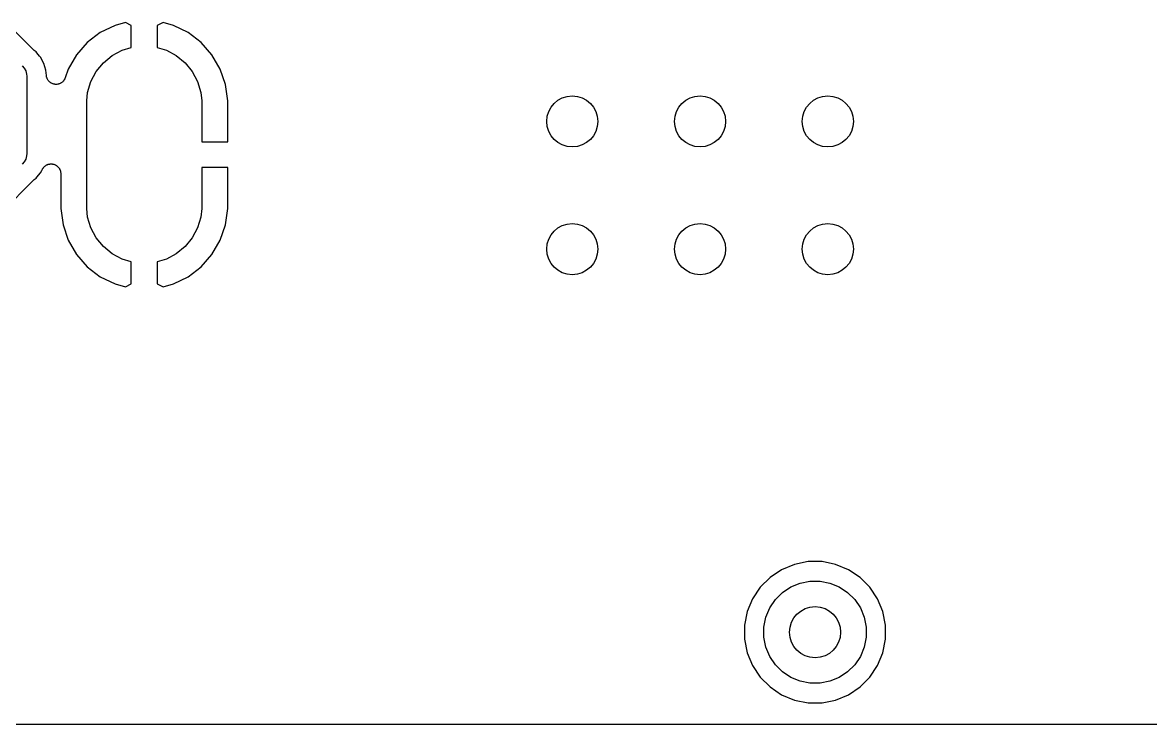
# Model space of a CAD drawing. Extents: x 0.48 to 2.43, y -7.79 to -4.85.
# Drawn here: x 1.2479 to 1.5955, y -7.7883 to -7.5719 of the extents above; entities that cross this region are included whole.
import ezdxf

# ---------------------------------------------------------------- set-up
doc = ezdxf.new("R2010")
doc.units = 0
doc.header["$MEASUREMENT"] = 0
doc.layers.add('BLACK', color=7, linetype='CONTINUOUS')

msp = doc.modelspace()

# ---------------------------------------------------------------- linework, layer by layer
at = {"layer": 'BLACK', "linetype": 'CONTINUOUS'}
for p, q in [((1.27965, -7.57186), (1.27644, -7.57275)), ((1.28143, -7.57276), (1.27965, -7.57186)), ((1.29122, -7.57186), (1.28943, -7.57276)), ((1.29443, -7.57275), (1.29122, -7.57186)), ((1.25156, -7.58044), (1.24436, -7.57324)), ((1.2719, -7.57498), (1.26789, -7.57804)), ((1.27644, -7.57275), (1.2719, -7.57498)), ((1.28143, -7.57955), (1.28143, -7.57276)), ((1.28943, -7.57276), (1.28943, -7.57955)), ((1.29897, -7.57498), (1.29443, -7.57275)), ((1.30298, -7.57804), (1.29897, -7.57498)), ((1.26789, -7.57804), (1.26456, -7.58183)), ((1.27862, -7.5804), (1.28143, -7.57955)), ((1.28943, -7.57955), (1.29225, -7.5804)), ((1.30631, -7.58183), (1.30298, -7.57804)), ((1.25166, -7.58052), (1.25156, -7.58044)), ((1.25175, -7.58062), (1.25166, -7.58052)), ((1.25178, -7.58064), (1.25175, -7.58062)), ((1.25208, -7.58089), (1.25178, -7.58064)), ((1.25233, -7.5812), (1.25208, -7.58089)), ((1.25316, -7.5822), (1.25233, -7.5812)), ((1.25233, -7.5812), (1.25233, -7.5812)), ((1.25346, -7.58257), (1.25316, -7.5822)), ((1.25316, -7.5822), (1.25316, -7.5822)), ((1.25448, -7.58448), (1.25346, -7.58257)), ((1.26456, -7.58183), (1.26203, -7.58619)), ((1.27285, -7.58426), (1.27554, -7.58205)), ((1.27554, -7.58205), (1.27862, -7.5804)), ((1.29225, -7.5804), (1.29532, -7.58205)), ((1.29532, -7.58205), (1.29802, -7.58426)), ((1.30884, -7.58619), (1.30631, -7.58183)), ((1.24782, -7.58516), (1.24845, -7.58592)), ((1.24845, -7.58592), (1.24891, -7.58679)), ((1.25511, -7.58655), (1.25448, -7.58448)), ((1.25527, -7.58823), (1.25511, -7.58655)), ((1.26203, -7.58619), (1.2611, -7.58891)), ((1.27063, -7.58696), (1.27285, -7.58426)), ((1.29802, -7.58426), (1.30024, -7.58696)), ((1.31047, -7.59096), (1.30884, -7.58619)), ((1.24891, -7.58679), (1.2492, -7.58773)), ((1.2492, -7.58773), (1.24927, -7.58844)), ((1.24927, -7.58844), (1.24929, -7.58871)), ((1.24929, -7.58871), (1.24927, -7.58895)), ((1.24927, -7.58895), (1.24927, -7.61179)), ((1.25532, -7.58846), (1.25527, -7.58823)), ((1.25536, -7.5887), (1.25532, -7.58846)), ((1.25538, -7.58875), (1.25536, -7.5887)), ((1.25539, -7.58881), (1.25538, -7.58875)), ((1.25548, -7.58903), (1.25539, -7.58881)), ((1.25556, -7.58925), (1.25548, -7.58903)), ((1.25559, -7.5893), (1.25556, -7.58925)), ((1.25561, -7.58935), (1.25559, -7.5893)), ((1.25574, -7.58955), (1.25561, -7.58935)), ((1.25587, -7.58975), (1.25574, -7.58955)), ((1.25591, -7.58979), (1.25587, -7.58975)), ((1.25594, -7.58983), (1.25591, -7.58979)), ((1.2561, -7.59), (1.25594, -7.58983)), ((1.25627, -7.59018), (1.2561, -7.59)), ((1.26049, -7.58995), (1.26031, -7.59011)), ((1.26052, -7.5899), (1.26049, -7.58995)), ((1.26056, -7.58986), (1.26052, -7.5899)), ((1.26069, -7.58967), (1.26056, -7.58986)), ((1.26083, -7.58948), (1.26069, -7.58967)), ((1.26086, -7.58943), (1.26083, -7.58948)), ((1.26089, -7.58938), (1.26086, -7.58943)), ((1.26098, -7.58916), (1.26089, -7.58938)), ((1.26108, -7.58895), (1.26098, -7.58916)), ((1.2611, -7.58891), (1.26108, -7.58895)), ((1.26797, -7.59338), (1.26899, -7.59004)), ((1.26899, -7.59004), (1.27063, -7.58696)), ((1.30024, -7.58696), (1.30188, -7.59004)), ((1.30188, -7.59004), (1.30289, -7.59338)), ((1.25631, -7.59021), (1.25627, -7.59018)), ((1.25635, -7.59025), (1.25631, -7.59021)), ((1.25655, -7.59038), (1.25635, -7.59025)), ((1.25674, -7.59052), (1.25655, -7.59038)), ((1.25679, -7.59055), (1.25674, -7.59052)), ((1.25683, -7.59058), (1.25679, -7.59055)), ((1.25705, -7.59067), (1.25683, -7.59058)), ((1.25727, -7.59077), (1.25705, -7.59067)), ((1.25732, -7.59078), (1.25727, -7.59077)), ((1.25737, -7.5908), (1.25732, -7.59078)), ((1.25761, -7.59085), (1.25737, -7.5908)), ((1.25784, -7.59091), (1.25761, -7.59085)), ((1.25789, -7.59091), (1.25784, -7.59091)), ((1.25795, -7.59092), (1.25789, -7.59091)), ((1.25819, -7.59092), (1.25795, -7.59092)), ((1.25842, -7.59093), (1.25819, -7.59092)), ((1.25848, -7.59092), (1.25842, -7.59093)), ((1.25853, -7.59092), (1.25848, -7.59092)), ((1.25877, -7.59088), (1.25853, -7.59092)), ((1.259, -7.59084), (1.25877, -7.59088)), ((1.25905, -7.59082), (1.259, -7.59084)), ((1.25911, -7.59081), (1.25905, -7.59082)), ((1.25933, -7.59073), (1.25911, -7.59081)), ((1.25955, -7.59064), (1.25933, -7.59073)), ((1.2596, -7.59062), (1.25955, -7.59064)), ((1.25965, -7.5906), (1.2596, -7.59062)), ((1.25985, -7.59047), (1.25965, -7.5906)), ((1.26005, -7.59034), (1.25985, -7.59047)), ((1.26009, -7.5903), (1.26005, -7.59034)), ((1.26014, -7.59027), (1.26009, -7.5903)), ((1.26031, -7.59011), (1.26014, -7.59027)), ((1.26772, -7.59598), (1.26797, -7.59338)), ((1.30289, -7.59338), (1.30315, -7.59598)), ((1.31115, -7.59605), (1.31047, -7.59096)), ((1.26772, -7.62922), (1.26772, -7.59598)), ((1.30315, -7.59598), (1.30315, -7.6086)), ((1.31115, -7.6086), (1.31115, -7.59605)), ((1.30315, -7.6086), (1.31115, -7.6086)), ((1.24891, -7.61395), (1.24845, -7.61482)), ((1.2492, -7.61301), (1.24891, -7.61395)), ((1.24927, -7.61228), (1.2492, -7.61301)), ((1.24927, -7.61179), (1.24929, -7.61203)), ((1.24929, -7.61203), (1.24927, -7.61228)), ((1.24927, -7.61228), (1.24927, -7.61228)), ((1.24845, -7.61482), (1.24782, -7.61558)), ((1.25346, -7.61817), (1.25383, -7.61748)), ((1.25383, -7.61747), (1.25407, -7.61703)), ((1.25383, -7.61748), (1.25383, -7.61747)), ((1.25407, -7.61703), (1.25409, -7.61699)), ((1.25409, -7.61699), (1.25417, -7.61687)), ((1.25417, -7.61687), (1.25424, -7.61675)), ((1.25424, -7.61675), (1.25434, -7.61663)), ((1.25434, -7.61663), (1.25442, -7.61651)), ((1.25442, -7.61651), (1.25453, -7.61641)), ((1.25453, -7.61641), (1.25462, -7.6163)), ((1.25462, -7.6163), (1.25473, -7.6162)), ((1.25473, -7.6162), (1.25484, -7.6161)), ((1.25484, -7.6161), (1.25496, -7.61602)), ((1.25496, -7.61602), (1.25507, -7.61593)), ((1.25507, -7.61593), (1.25521, -7.61586)), ((1.25521, -7.61586), (1.25533, -7.61578)), ((1.25533, -7.61578), (1.25547, -7.61573)), ((1.25547, -7.61573), (1.25559, -7.61566)), ((1.25559, -7.61566), (1.25574, -7.61562)), ((1.25574, -7.61562), (1.25588, -7.61556)), ((1.25588, -7.61556), (1.25602, -7.61553)), ((1.25602, -7.61553), (1.25615, -7.61549)), ((1.25615, -7.61549), (1.2563, -7.61548)), ((1.2563, -7.61548), (1.25645, -7.61545)), ((1.25645, -7.61545), (1.25659, -7.61545)), ((1.25659, -7.61545), (1.25674, -7.61544)), ((1.25674, -7.61544), (1.25689, -7.61546)), ((1.25689, -7.61546), (1.25704, -7.61546)), ((1.25704, -7.61546), (1.25718, -7.61549)), ((1.25718, -7.61549), (1.25732, -7.6155)), ((1.25732, -7.6155), (1.25746, -7.61555)), ((1.25746, -7.61555), (1.25761, -7.61558)), ((1.25761, -7.61558), (1.25774, -7.61563)), ((1.25774, -7.61563), (1.25788, -7.61568)), ((1.25788, -7.61568), (1.25801, -7.61575)), ((1.25801, -7.61575), (1.25815, -7.6158)), ((1.25815, -7.6158), (1.25827, -7.61589)), ((1.25827, -7.61589), (1.25839, -7.61595)), ((1.25839, -7.61595), (1.25851, -7.61605)), ((1.25851, -7.61605), (1.25863, -7.61613)), ((1.25863, -7.61613), (1.25873, -7.61624)), ((1.25873, -7.61624), (1.25885, -7.61633)), ((1.25885, -7.61633), (1.25894, -7.61644)), ((1.25894, -7.61644), (1.25905, -7.61655)), ((1.25905, -7.61655), (1.25912, -7.61667)), ((1.25912, -7.61667), (1.25922, -7.61678)), ((1.25922, -7.61678), (1.25929, -7.61691)), ((1.25929, -7.61691), (1.25937, -7.61704)), ((1.25937, -7.61704), (1.25942, -7.61717)), ((1.25942, -7.61717), (1.25949, -7.6173)), ((1.25949, -7.6173), (1.25953, -7.61744)), ((1.25953, -7.61744), (1.25959, -7.61758)), ((1.25959, -7.61758), (1.25962, -7.61772)), ((1.25962, -7.61772), (1.25966, -7.61786)), ((1.25966, -7.61786), (1.25967, -7.61801)), ((1.30315, -7.6166), (1.30315, -7.62922)), ((1.31115, -7.6166), (1.30315, -7.6166)), ((1.31115, -7.62915), (1.31115, -7.6166)), ((1.24153, -7.63032), (1.25156, -7.6203)), ((1.25156, -7.6203), (1.25159, -7.62027)), ((1.25159, -7.62027), (1.25169, -7.62019)), ((1.25169, -7.62019), (1.25178, -7.6201)), ((1.25178, -7.6201), (1.25208, -7.61985)), ((1.25208, -7.61985), (1.25233, -7.61954)), ((1.25233, -7.61954), (1.25234, -7.61954)), ((1.25234, -7.61954), (1.25346, -7.61817)), ((1.25967, -7.61801), (1.2597, -7.61815)), ((1.2597, -7.61815), (1.2597, -7.6183)), ((1.2597, -7.6183), (1.25972, -7.61844)), ((1.25972, -7.61844), (1.25972, -7.62915)), ((1.25972, -7.62915), (1.2604, -7.63424)), ((1.26797, -7.63182), (1.26772, -7.62922)), ((1.30315, -7.62922), (1.30289, -7.63182)), ((1.31047, -7.63424), (1.31115, -7.62915)), ((1.2604, -7.63424), (1.26203, -7.63901)), ((1.26899, -7.63516), (1.26797, -7.63182)), ((1.27063, -7.63824), (1.26899, -7.63516)), ((1.30188, -7.63516), (1.30024, -7.63824)), ((1.30289, -7.63182), (1.30188, -7.63516)), ((1.30884, -7.63901), (1.31047, -7.63424)), ((1.27285, -7.64093), (1.27063, -7.63824)), ((1.30024, -7.63824), (1.29802, -7.64093)), ((1.26203, -7.63901), (1.26456, -7.64337)), ((1.27554, -7.64315), (1.27285, -7.64093)), ((1.29802, -7.64093), (1.29532, -7.64315)), ((1.30631, -7.64337), (1.30884, -7.63901)), ((1.26456, -7.64337), (1.26789, -7.64715)), ((1.27862, -7.64479), (1.27554, -7.64315)), ((1.28143, -7.64565), (1.27862, -7.64479)), ((1.28143, -7.65244), (1.28143, -7.64565)), ((1.29225, -7.64479), (1.28943, -7.64565)), ((1.28943, -7.64565), (1.28943, -7.65244)), ((1.29532, -7.64315), (1.29225, -7.64479)), ((1.30298, -7.64715), (1.30631, -7.64337)), ((1.26789, -7.64715), (1.2719, -7.65022)), ((1.29897, -7.65022), (1.30298, -7.64715)), ((1.2719, -7.65022), (1.27644, -7.65244)), ((1.27644, -7.65244), (1.27965, -7.65334)), ((1.27965, -7.65334), (1.28143, -7.65244)), ((1.28943, -7.65244), (1.29122, -7.65334)), ((1.29122, -7.65334), (1.29443, -7.65244)), ((1.29443, -7.65244), (1.29897, -7.65022)), ((1.48578, -7.73893), (1.48182, -7.74057)), ((1.48998, -7.73809), (1.48578, -7.73893)), ((1.49427, -7.73809), (1.48998, -7.73809)), ((1.49847, -7.73893), (1.49427, -7.73809)), ((1.50243, -7.74057), (1.49847, -7.73893)), ((1.47826, -7.74295), (1.47523, -7.74598)), ((1.48182, -7.74057), (1.47826, -7.74295)), ((1.50599, -7.74295), (1.50243, -7.74057)), ((1.50902, -7.74598), (1.50599, -7.74295)), ((1.47523, -7.74598), (1.47285, -7.74954)), ((1.48209, -7.74761), (1.48467, -7.74589)), ((1.48467, -7.74589), (1.48753, -7.7447)), ((1.48753, -7.7447), (1.49057, -7.74409)), ((1.49057, -7.74409), (1.49368, -7.74409)), ((1.49368, -7.74409), (1.49672, -7.7447)), ((1.49672, -7.7447), (1.49959, -7.74589)), ((1.49959, -7.74589), (1.50216, -7.74761)), ((1.5114, -7.74954), (1.50902, -7.74598)), ((1.47285, -7.74954), (1.47121, -7.7535)), ((1.47817, -7.75238), (1.47989, -7.7498)), ((1.47989, -7.7498), (1.48209, -7.74761)), ((1.50216, -7.74761), (1.50436, -7.7498)), ((1.50436, -7.7498), (1.50608, -7.75238)), ((1.51304, -7.7535), (1.5114, -7.74954)), ((1.47698, -7.75525), (1.47817, -7.75238)), ((1.50608, -7.75238), (1.50727, -7.75525)), ((1.47121, -7.7535), (1.47038, -7.7577)), ((1.47638, -7.75829), (1.47698, -7.75525)), ((1.50727, -7.75525), (1.50787, -7.75829)), ((1.51387, -7.7577), (1.51304, -7.7535)), ((1.47038, -7.7577), (1.47038, -7.76198)), ((1.47638, -7.76139), (1.47638, -7.75829)), ((1.50787, -7.75829), (1.50787, -7.76139)), ((1.51387, -7.76198), (1.51387, -7.7577)), ((1.47038, -7.76198), (1.47121, -7.76619)), ((1.47698, -7.76444), (1.47638, -7.76139)), ((1.50787, -7.76139), (1.50727, -7.76444)), ((1.51304, -7.76619), (1.51387, -7.76198)), ((1.47121, -7.76619), (1.47285, -7.77014)), ((1.47817, -7.7673), (1.47698, -7.76444)), ((1.47989, -7.76988), (1.47817, -7.7673)), ((1.50608, -7.7673), (1.50436, -7.76988)), ((1.50727, -7.76444), (1.50608, -7.7673)), ((1.5114, -7.77014), (1.51304, -7.76619)), ((1.47285, -7.77014), (1.47523, -7.77371)), ((1.48209, -7.77207), (1.47989, -7.76988)), ((1.50436, -7.76988), (1.50216, -7.77207)), ((1.50902, -7.77371), (1.5114, -7.77014)), ((1.47523, -7.77371), (1.47826, -7.77674)), ((1.48467, -7.7738), (1.48209, -7.77207)), ((1.48753, -7.77499), (1.48467, -7.7738)), ((1.49959, -7.7738), (1.49672, -7.77499)), ((1.50216, -7.77207), (1.49959, -7.7738)), ((1.50599, -7.77674), (1.50902, -7.77371)), ((1.47826, -7.77674), (1.48182, -7.77912)), ((1.49057, -7.77559), (1.48753, -7.77499)), ((1.49368, -7.77559), (1.49057, -7.77559)), ((1.49672, -7.77499), (1.49368, -7.77559)), ((1.50243, -7.77912), (1.50599, -7.77674)), ((1.48182, -7.77912), (1.48578, -7.78075)), ((1.48578, -7.78075), (1.48998, -7.78159)), ((1.49427, -7.78159), (1.49847, -7.78075)), ((1.49847, -7.78075), (1.50243, -7.77912)), ((1.48998, -7.78159), (1.49427, -7.78159)), ((2.40132, -7.78829), (0.940103, -7.78829))]:
    msp.add_line(p, q, dxfattribs=at)
at = {"layer": 'BLACK'}
for centre in [(1.41732, -7.60236), (1.45669, -7.60236), (1.49606, -7.60236), (1.41732, -7.64173), (1.45669, -7.64173), (1.49606, -7.64173), (1.49213, -7.75984)]:
    msp.add_circle(centre, 0.007874, dxfattribs=at)

doc.saveas('drawing.dxf')
